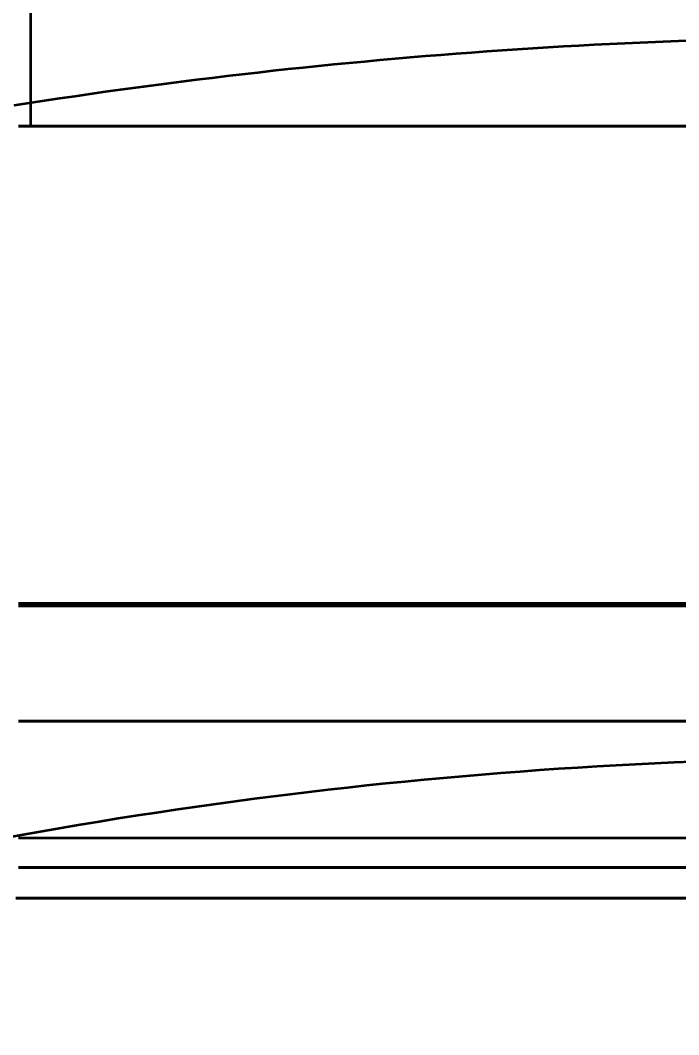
# Model space of a CAD drawing. Header units: millimetres. Extents: x 0 to 2382, y 0 to 420.
# Drawn here: x 153.105 to 155.252, y 327.016 to 330.324 of the extents above; entities that cross this region are included whole.
import ezdxf

# ---------------------------------------------------------------- set-up
doc = ezdxf.new("R2010")
doc.units = ezdxf.units.MM
doc.linetypes.add('IRAM-E-TRAZOS', pattern=[5, 4, -1])
for name, color, linetype, lineweight in [('01-VISIBLE', 7, 'CONTINUOUS', 70), ('02-OCULTA', 4, 'IRAM-E-TRAZOS', 35), ('04-COTA', 3, 'CONTINUOUS', 18)]:
    doc.layers.add(name, color=color, linetype=linetype, lineweight=lineweight)
doc.styles.add('ISO3098', font='isocpeur.ttf')
doc.dimstyles.new('FLAMA-IRAM', dxfattribs={"dimtxt": 3.5, "dimasz": 3.5, "dimexe": 2, "dimexo": 1.5, "dimgap": 1, "dimtad": 1, "dimdec": 1, "dimtxsty": 'ISO3098', "dimblk": 'IRAM_FLECHA', "dimblk1": 'IRAM_FLECHA', "dimblk2": 'IRAM_FLECHA', "dimcen": 2.5, "dimclrd": 256, "dimclre": 256, "dimclrt": 256, "dimazin": 3, "dimtfac": 1, "dimtmove": 0, "dimatfit": 3, "dimlwd": 18, "dimlwe": 18})

# ---------------------------------------------------------------- blocks, each defined once
blk = doc.blocks.new('IRAM_FLECHA')
blk.add_solid([(0, 0), (-1, 0.125), (-1, -0.125)])

msp = doc.modelspace()

# ---------------------------------------------------------------- linework, layer by layer
at = {"layer": '01-VISIBLE'}
msp.add_lwpolyline([(155.3, 328.4182), (155.25, 328.4182), (155.2, 328.4182), (155.15, 328.4182), (155.1, 328.4182), (155.05, 328.4182), (155, 328.4182), (154.95, 328.4182), (154.9, 328.4182), (154.85, 328.4182), (154.8, 328.4182), (154.75, 328.4182), (154.7, 328.4182), (154.65, 328.4182), (154.6, 328.4182), (154.55, 328.4182), (154.5, 328.4182), (154.45, 328.4182), (154.4, 328.4182), (154.35, 328.4182), (154.3, 328.4182), (154.25, 328.4182), (154.2, 328.4182), (154.15, 328.4182), (154.1, 328.4182), (154.05, 328.4182), (154, 328.4182), (153.95, 328.4182), (153.9, 328.4182), (153.85, 328.4182), (153.8, 328.4182), (153.75, 328.4182), (153.7, 328.4182), (153.65, 328.4182), (153.6, 328.4182), (153.55, 328.4182), (153.5, 328.4182), (153.45, 328.4182), (153.4, 328.4182), (153.35, 328.4182), (153.3, 328.4182), (153.25, 328.4182), (153.2, 328.4182), (153.15, 328.4182), (153.1, 328.4182)], dxfattribs=at)
at = {"layer": '02-OCULTA'}
msp.add_line((153.14, 329.9782), (153.14, 331.7382), dxfattribs=at)
for points in [[(155.2765, 330.2567), (155.2264, 330.2548), (155.1764, 330.2528), (155.1264, 330.2507), (155.0764, 330.2484), (155.0263, 330.246), (154.9763, 330.2435), (154.9263, 330.2408), (154.8763, 330.238), (154.8263, 330.2351), (154.7764, 330.232), (154.7264, 330.2288), (154.6764, 330.2254), (154.6265, 330.2219), (154.5765, 330.2183), (154.5266, 330.2145), (154.4767, 330.2106), (154.4267, 330.2066), (154.3768, 330.2024), (154.327, 330.1981), (154.2771, 330.1936), (154.2272, 330.189), (154.1774, 330.1843), (154.1275, 330.1795), (154.0777, 330.1745), (154.0279, 330.1693), (153.9781, 330.1641), (153.9283, 330.1587), (153.8785, 330.1531), (153.8288, 330.1474), (153.779, 330.1416), (153.7293, 330.1357), (153.6796, 330.1296), (153.6299, 330.1234), (153.5803, 330.117), (153.5306, 330.1105), (153.481, 330.1039), (153.4314, 330.0971), (153.3818, 330.0902), (153.3322, 330.0832), (153.2826, 330.076), (153.2331, 330.0687), (153.1836, 330.0612), (153.1341, 330.0537), (153.0846, 330.0459)], [(155.2765, 330.2567), (155.2264, 330.2548), (155.1764, 330.2528), (155.1264, 330.2507), (155.0764, 330.2484), (155.0263, 330.246), (154.9763, 330.2435), (154.9263, 330.2408), (154.8763, 330.238), (154.8263, 330.2351), (154.7764, 330.232), (154.7264, 330.2288), (154.6764, 330.2254), (154.6265, 330.2219), (154.5765, 330.2183), (154.5266, 330.2145), (154.4767, 330.2106), (154.4267, 330.2066), (154.3768, 330.2024), (154.327, 330.1981), (154.2771, 330.1936), (154.2272, 330.189), (154.1774, 330.1843), (154.1275, 330.1795), (154.0777, 330.1745), (154.0279, 330.1693), (153.9781, 330.1641), (153.9283, 330.1587), (153.8785, 330.1531), (153.8288, 330.1474), (153.779, 330.1416), (153.7293, 330.1357), (153.6796, 330.1296), (153.6299, 330.1234), (153.5803, 330.117), (153.5306, 330.1105), (153.481, 330.1039), (153.4314, 330.0971), (153.3818, 330.0902), (153.3322, 330.0832), (153.2826, 330.076), (153.2331, 330.0687), (153.1836, 330.0612), (153.1341, 330.0537), (153.0846, 330.0459)], [(155.2765, 330.2567), (155.2264, 330.2548), (155.1764, 330.2528), (155.1264, 330.2507), (155.0764, 330.2484), (155.0263, 330.246), (154.9763, 330.2435), (154.9263, 330.2408), (154.8763, 330.238), (154.8263, 330.2351), (154.7764, 330.232), (154.7264, 330.2288), (154.6764, 330.2254), (154.6265, 330.2219), (154.5765, 330.2183), (154.5266, 330.2145), (154.4767, 330.2106), (154.4267, 330.2066), (154.3768, 330.2024), (154.327, 330.1981), (154.2771, 330.1936), (154.2272, 330.189), (154.1774, 330.1843), (154.1275, 330.1795), (154.0777, 330.1745), (154.0279, 330.1693), (153.9781, 330.1641), (153.9283, 330.1587), (153.8785, 330.1531), (153.8288, 330.1474), (153.779, 330.1416), (153.7293, 330.1357), (153.6796, 330.1296), (153.6299, 330.1234), (153.5803, 330.117), (153.5306, 330.1105), (153.481, 330.1039), (153.4314, 330.0971), (153.3818, 330.0902), (153.3322, 330.0832), (153.2826, 330.076), (153.2331, 330.0687), (153.1836, 330.0612), (153.1341, 330.0537), (153.0846, 330.0459)], [(155.2765, 330.2567), (155.2264, 330.2548), (155.1764, 330.2528), (155.1264, 330.2507), (155.0764, 330.2484), (155.0263, 330.246), (154.9763, 330.2435), (154.9263, 330.2408), (154.8763, 330.238), (154.8263, 330.2351), (154.7764, 330.232), (154.7264, 330.2288), (154.6764, 330.2254), (154.6265, 330.2219), (154.5765, 330.2183), (154.5266, 330.2145), (154.4767, 330.2106), (154.4267, 330.2066), (154.3768, 330.2024), (154.327, 330.1981), (154.2771, 330.1936), (154.2272, 330.189), (154.1774, 330.1843), (154.1275, 330.1795), (154.0777, 330.1745), (154.0279, 330.1693), (153.9781, 330.1641), (153.9283, 330.1587), (153.8785, 330.1531), (153.8288, 330.1474), (153.779, 330.1416), (153.7293, 330.1357), (153.6796, 330.1296), (153.6299, 330.1234), (153.5803, 330.117), (153.5306, 330.1105), (153.481, 330.1039), (153.4314, 330.0971), (153.3818, 330.0902), (153.3322, 330.0832), (153.2826, 330.076), (153.2331, 330.0687), (153.1836, 330.0612), (153.1341, 330.0537), (153.0846, 330.0459)], [(155.3, 329.9782), (155.25, 329.9782), (155.2, 329.9782), (155.15, 329.9782), (155.1, 329.9782), (155.05, 329.9782), (155, 329.9782), (154.95, 329.9782), (154.9, 329.9782), (154.85, 329.9782), (154.8, 329.9782), (154.75, 329.9782), (154.7, 329.9782), (154.65, 329.9782), (154.6, 329.9782), (154.55, 329.9782), (154.5, 329.9782), (154.45, 329.9782), (154.4, 329.9782), (154.35, 329.9782), (154.3, 329.9782), (154.25, 329.9782), (154.2, 329.9782), (154.15, 329.9782), (154.1, 329.9782), (154.05, 329.9782), (154, 329.9782), (153.95, 329.9782), (153.9, 329.9782), (153.85, 329.9782), (153.8, 329.9782), (153.75, 329.9782), (153.7, 329.9782), (153.65, 329.9782), (153.6, 329.9782), (153.55, 329.9782), (153.5, 329.9782), (153.45, 329.9782), (153.4, 329.9782), (153.35, 329.9782), (153.3, 329.9782), (153.25, 329.9782), (153.2, 329.9782), (153.15, 329.9782), (153.1, 329.9782)], [(153.1, 329.9782), (153.15, 329.9782), (153.2, 329.9782), (153.25, 329.9782), (153.3, 329.9782), (153.35, 329.9782), (153.4, 329.9782), (153.45, 329.9782), (153.5, 329.9782), (153.55, 329.9782), (153.6, 329.9782), (153.65, 329.9782), (153.7, 329.9782), (153.75, 329.9782), (153.8, 329.9782), (153.85, 329.9782), (153.9, 329.9782), (153.95, 329.9782), (154, 329.9782), (154.05, 329.9782), (154.1, 329.9782), (154.15, 329.9782), (154.2, 329.9782), (154.25, 329.9782), (154.3, 329.9782), (154.35, 329.9782), (154.4, 329.9782), (154.45, 329.9782), (154.5, 329.9782), (154.55, 329.9782), (154.6, 329.9782), (154.65, 329.9782), (154.7, 329.9782), (154.75, 329.9782), (154.8, 329.9782), (154.85, 329.9782), (154.9, 329.9782), (154.95, 329.9782), (155, 329.9782), (155.05, 329.9782), (155.1, 329.9782), (155.15, 329.9782), (155.2, 329.9782), (155.25, 329.9782), (155.3, 329.9782)], [(155.2964, 329.9782), (155.2463, 329.9782), (155.1961, 329.9782), (155.146, 329.9782), (155.0958, 329.9782), (155.0457, 329.9782), (154.9955, 329.9782), (154.9454, 329.9782), (154.8952, 329.9782), (154.8451, 329.9782), (154.7949, 329.9782), (154.7448, 329.9782), (154.6946, 329.9782), (154.6445, 329.9782), (154.5943, 329.9782), (154.5442, 329.9782), (154.494, 329.9782), (154.4439, 329.9782), (154.3937, 329.9782), (154.3436, 329.9782), (154.2934, 329.9782), (154.2433, 329.9782), (154.1931, 329.9782), (154.143, 329.9782), (154.0928, 329.9782), (154.0427, 329.9782), (153.9925, 329.9782), (153.9424, 329.9782), (153.8922, 329.9782), (153.8421, 329.9782), (153.7919, 329.9782), (153.7418, 329.9782), (153.6916, 329.9782), (153.6415, 329.9782), (153.5913, 329.9782), (153.5412, 329.9782), (153.491, 329.9782), (153.4409, 329.9782), (153.3907, 329.9782), (153.3406, 329.9782), (153.2904, 329.9782), (153.2403, 329.9782), (153.1901, 329.9782), (153.14, 329.9782)], [(153.14, 329.9782), (153.1901, 329.9782), (153.2403, 329.9782), (153.2904, 329.9782), (153.3406, 329.9782), (153.3907, 329.9782), (153.4409, 329.9782), (153.491, 329.9782), (153.5412, 329.9782), (153.5913, 329.9782), (153.6415, 329.9782), (153.6916, 329.9782), (153.7418, 329.9782), (153.7919, 329.9782), (153.8421, 329.9782), (153.8922, 329.9782), (153.9424, 329.9782), (153.9925, 329.9782), (154.0427, 329.9782), (154.0928, 329.9782), (154.143, 329.9782), (154.1931, 329.9782), (154.2433, 329.9782), (154.2934, 329.9782), (154.3436, 329.9782), (154.3937, 329.9782), (154.4439, 329.9782), (154.494, 329.9782), (154.5442, 329.9782), (154.5943, 329.9782), (154.6445, 329.9782), (154.6946, 329.9782), (154.7448, 329.9782), (154.7949, 329.9782), (154.8451, 329.9782), (154.8952, 329.9782), (154.9454, 329.9782), (154.9955, 329.9782), (155.0457, 329.9782), (155.0958, 329.9782), (155.146, 329.9782), (155.1961, 329.9782), (155.2463, 329.9782), (155.2964, 329.9782)], [(155.3, 328.4182), (155.25, 328.4182), (155.2, 328.4182), (155.15, 328.4182), (155.1, 328.4182), (155.05, 328.4182), (155, 328.4182), (154.95, 328.4182), (154.9, 328.4182), (154.85, 328.4182), (154.8, 328.4182), (154.75, 328.4182), (154.7, 328.4182), (154.65, 328.4182), (154.6, 328.4182), (154.55, 328.4182), (154.5, 328.4182), (154.45, 328.4182), (154.4, 328.4182), (154.35, 328.4182), (154.3, 328.4182), (154.25, 328.4182), (154.2, 328.4182), (154.15, 328.4182), (154.1, 328.4182), (154.05, 328.4182), (154, 328.4182), (153.95, 328.4182), (153.9, 328.4182), (153.85, 328.4182), (153.8, 328.4182), (153.75, 328.4182), (153.7, 328.4182), (153.65, 328.4182), (153.6, 328.4182), (153.55, 328.4182), (153.5, 328.4182), (153.45, 328.4182), (153.4, 328.4182), (153.35, 328.4182), (153.3, 328.4182), (153.25, 328.4182), (153.2, 328.4182), (153.15, 328.4182), (153.1, 328.4182)], [(155.2997, 328.0382), (155.2497, 328.0382), (155.1997, 328.0382), (155.1497, 328.0382), (155.0997, 328.0382), (155.0496, 328.0382), (154.9996, 328.0382), (154.9496, 328.0382), (154.8996, 328.0382), (154.8496, 328.0382), (154.7996, 328.0382), (154.7496, 328.0382), (154.6996, 328.0382), (154.6495, 328.0382), (154.5995, 328.0382), (154.5495, 328.0382), (154.4995, 328.0382), (154.4495, 328.0382), (154.3995, 328.0382), (154.3495, 328.0382), (154.2995, 328.0382), (154.2494, 328.0382), (154.1994, 328.0382), (154.1494, 328.0382), (154.0994, 328.0382), (154.0494, 328.0382), (153.9994, 328.0382), (153.9494, 328.0382), (153.8994, 328.0382), (153.8493, 328.0382), (153.7993, 328.0382), (153.7493, 328.0382), (153.6993, 328.0382), (153.6493, 328.0382), (153.5993, 328.0382), (153.5493, 328.0382), (153.4993, 328.0382), (153.4492, 328.0382), (153.3992, 328.0382), (153.3492, 328.0382), (153.2992, 328.0382), (153.2492, 328.0382), (153.1992, 328.0382), (153.1492, 328.0382), (153.0992, 328.0382)], [(153.0992, 328.0382), (153.1492, 328.0382), (153.1992, 328.0382), (153.2492, 328.0382), (153.2992, 328.0382), (153.3492, 328.0382), (153.3992, 328.0382), (153.4492, 328.0382), (153.4993, 328.0382), (153.5493, 328.0382), (153.5993, 328.0382), (153.6493, 328.0382), (153.6993, 328.0382), (153.7493, 328.0382), (153.7993, 328.0382), (153.8493, 328.0382), (153.8994, 328.0382), (153.9494, 328.0382), (153.9994, 328.0382), (154.0494, 328.0382), (154.0994, 328.0382), (154.1494, 328.0382), (154.1994, 328.0382), (154.2494, 328.0382), (154.2995, 328.0382), (154.3495, 328.0382), (154.3995, 328.0382), (154.4495, 328.0382), (154.4995, 328.0382), (154.5495, 328.0382), (154.5995, 328.0382), (154.6495, 328.0382), (154.6996, 328.0382), (154.7496, 328.0382), (154.7996, 328.0382), (154.8496, 328.0382), (154.8996, 328.0382), (154.9496, 328.0382), (154.9996, 328.0382), (155.0496, 328.0382), (155.0997, 328.0382), (155.1497, 328.0382), (155.1997, 328.0382), (155.2497, 328.0382), (155.2997, 328.0382)], [(155.3, 328.0382), (155.25, 328.0382), (155.2, 328.0382), (155.15, 328.0382), (155.1, 328.0382), (155.05, 328.0382), (155, 328.0382), (154.95, 328.0382), (154.9, 328.0382), (154.85, 328.0382), (154.8, 328.0382), (154.75, 328.0382), (154.7, 328.0382), (154.65, 328.0382), (154.6, 328.0382), (154.55, 328.0382), (154.5, 328.0382), (154.45, 328.0382), (154.4, 328.0382), (154.35, 328.0382), (154.3, 328.0382), (154.25, 328.0382), (154.2, 328.0382), (154.15, 328.0382), (154.1, 328.0382), (154.05, 328.0382), (154, 328.0382), (153.95, 328.0382), (153.9, 328.0382), (153.85, 328.0382), (153.8, 328.0382), (153.75, 328.0382), (153.7, 328.0382), (153.65, 328.0382), (153.6, 328.0382), (153.55, 328.0382), (153.5, 328.0382), (153.45, 328.0382), (153.4, 328.0382), (153.35, 328.0382), (153.3, 328.0382), (153.25, 328.0382), (153.2, 328.0382), (153.15, 328.0382), (153.1, 328.0382)], [(153.1, 328.0382), (153.15, 328.0382), (153.2, 328.0382), (153.25, 328.0382), (153.3, 328.0382), (153.35, 328.0382), (153.4, 328.0382), (153.45, 328.0382), (153.5, 328.0382), (153.55, 328.0382), (153.6, 328.0382), (153.65, 328.0382), (153.7, 328.0382), (153.75, 328.0382), (153.8, 328.0382), (153.85, 328.0382), (153.9, 328.0382), (153.95, 328.0382), (154, 328.0382), (154.05, 328.0382), (154.1, 328.0382), (154.15, 328.0382), (154.2, 328.0382), (154.25, 328.0382), (154.3, 328.0382), (154.35, 328.0382), (154.4, 328.0382), (154.45, 328.0382), (154.5, 328.0382), (154.55, 328.0382), (154.6, 328.0382), (154.65, 328.0382), (154.7, 328.0382), (154.75, 328.0382), (154.8, 328.0382), (154.85, 328.0382), (154.9, 328.0382), (154.95, 328.0382), (155, 328.0382), (155.05, 328.0382), (155.1, 328.0382), (155.15, 328.0382), (155.2, 328.0382), (155.25, 328.0382), (155.3, 328.0382)], [(155.2673, 328.0382), (155.217, 328.0382), (155.1667, 328.0382), (155.1164, 328.0382), (155.066, 328.0382), (155.0157, 328.0382), (154.9654, 328.0382), (154.9151, 328.0382), (154.8648, 328.0382), (154.8145, 328.0382), (154.7642, 328.0382), (154.7138, 328.0382), (154.6635, 328.0382), (154.6132, 328.0382), (154.5629, 328.0382), (154.5126, 328.0382), (154.4623, 328.0382), (154.4119, 328.0382), (154.3616, 328.0382), (154.3113, 328.0382), (154.261, 328.0382), (154.2107, 328.0382), (154.1604, 328.0382), (154.1101, 328.0382), (154.0597, 328.0382), (154.0094, 328.0382), (153.9591, 328.0382), (153.9088, 328.0382), (153.8585, 328.0382), (153.8082, 328.0382), (153.7579, 328.0382), (153.7075, 328.0382), (153.6572, 328.0382), (153.6069, 328.0382), (153.5566, 328.0382), (153.5063, 328.0382), (153.456, 328.0382), (153.4057, 328.0382), (153.3553, 328.0382), (153.305, 328.0382), (153.2547, 328.0382), (153.2044, 328.0382), (153.1541, 328.0382), (153.1038, 328.0382)], [(153.1038, 328.0382), (153.1541, 328.0382), (153.2044, 328.0382), (153.2547, 328.0382), (153.305, 328.0382), (153.3553, 328.0382), (153.4057, 328.0382), (153.456, 328.0382), (153.5063, 328.0382), (153.5566, 328.0382), (153.6069, 328.0382), (153.6572, 328.0382), (153.7075, 328.0382), (153.7579, 328.0382), (153.8082, 328.0382), (153.8585, 328.0382), (153.9088, 328.0382), (153.9591, 328.0382), (154.0094, 328.0382), (154.0597, 328.0382), (154.1101, 328.0382), (154.1604, 328.0382), (154.2107, 328.0382), (154.261, 328.0382), (154.3113, 328.0382), (154.3616, 328.0382), (154.4119, 328.0382), (154.4623, 328.0382), (154.5126, 328.0382), (154.5629, 328.0382), (154.6132, 328.0382), (154.6635, 328.0382), (154.7138, 328.0382), (154.7642, 328.0382), (154.8145, 328.0382), (154.8648, 328.0382), (154.9151, 328.0382), (154.9654, 328.0382), (155.0157, 328.0382), (155.066, 328.0382), (155.1164, 328.0382), (155.1667, 328.0382), (155.217, 328.0382), (155.2673, 328.0382)], [(155.2993, 327.9059), (155.2365, 327.9033), (155.1737, 327.9004), (155.111, 327.8973), (155.0483, 327.894), (154.9855, 327.8904), (154.9228, 327.8866), (154.8601, 327.8825), (154.7975, 327.8781), (154.7348, 327.8736), (154.6722, 327.8687), (154.6096, 327.8637), (154.547, 327.8584), (154.4844, 327.8528), (154.4218, 327.847), (154.3593, 327.8409), (154.2968, 327.8346), (154.2343, 327.8281), (154.1719, 327.8213), (154.1094, 327.8142), (154.047, 327.8069), (153.9847, 327.7994), (153.9223, 327.7916), (153.86, 327.7836), (153.7977, 327.7753), (153.7355, 327.7668), (153.6733, 327.758), (153.6111, 327.749), (153.549, 327.7398), (153.4869, 327.7303), (153.4248, 327.7205), (153.3628, 327.7106), (153.3008, 327.7003), (153.2389, 327.6898), (153.177, 327.6791), (153.1151, 327.6682), (153.0533, 327.657)], [(155.2993, 327.9059), (155.2365, 327.9033), (155.1737, 327.9004), (155.111, 327.8973), (155.0483, 327.894), (154.9855, 327.8904), (154.9228, 327.8866), (154.8601, 327.8825), (154.7975, 327.8781), (154.7348, 327.8736), (154.6722, 327.8687), (154.6096, 327.8637), (154.547, 327.8584), (154.4844, 327.8528), (154.4218, 327.847), (154.3593, 327.8409), (154.2968, 327.8346), (154.2343, 327.8281), (154.1719, 327.8213), (154.1094, 327.8142), (154.047, 327.8069), (153.9847, 327.7994), (153.9223, 327.7916), (153.86, 327.7836), (153.7977, 327.7753), (153.7355, 327.7668), (153.6733, 327.758), (153.6111, 327.749), (153.549, 327.7398), (153.4869, 327.7303), (153.4248, 327.7205), (153.3628, 327.7106), (153.3008, 327.7003), (153.2389, 327.6898), (153.177, 327.6791), (153.1151, 327.6682), (153.0533, 327.657)], [(155.2993, 327.9059), (155.2365, 327.9033), (155.1737, 327.9004), (155.111, 327.8973), (155.0483, 327.894), (154.9855, 327.8904), (154.9228, 327.8866), (154.8601, 327.8825), (154.7975, 327.8781), (154.7348, 327.8736), (154.6722, 327.8687), (154.6096, 327.8637), (154.547, 327.8584), (154.4844, 327.8528), (154.4218, 327.847), (154.3593, 327.8409), (154.2968, 327.8346), (154.2343, 327.8281), (154.1719, 327.8213), (154.1094, 327.8142), (154.047, 327.8069), (153.9847, 327.7994), (153.9223, 327.7916), (153.86, 327.7836), (153.7977, 327.7753), (153.7355, 327.7668), (153.6733, 327.758), (153.6111, 327.749), (153.549, 327.7398), (153.4869, 327.7303), (153.4248, 327.7205), (153.3628, 327.7106), (153.3008, 327.7003), (153.2389, 327.6898), (153.177, 327.6791), (153.1151, 327.6682), (153.0533, 327.657)], [(155.2993, 327.9059), (155.2365, 327.9033), (155.1737, 327.9004), (155.111, 327.8973), (155.0483, 327.894), (154.9855, 327.8904), (154.9228, 327.8866), (154.8601, 327.8825), (154.7975, 327.8781), (154.7348, 327.8736), (154.6722, 327.8687), (154.6096, 327.8637), (154.547, 327.8584), (154.4844, 327.8528), (154.4218, 327.847), (154.3593, 327.8409), (154.2968, 327.8346), (154.2343, 327.8281), (154.1719, 327.8213), (154.1094, 327.8142), (154.047, 327.8069), (153.9847, 327.7994), (153.9223, 327.7916), (153.86, 327.7836), (153.7977, 327.7753), (153.7355, 327.7668), (153.6733, 327.758), (153.6111, 327.749), (153.549, 327.7398), (153.4869, 327.7303), (153.4248, 327.7205), (153.3628, 327.7106), (153.3008, 327.7003), (153.2389, 327.6898), (153.177, 327.6791), (153.1151, 327.6682), (153.0533, 327.657)], [(153.1, 327.6582), (153.15, 327.6582), (153.2, 327.6582), (153.25, 327.6582), (153.3, 327.6582), (153.35, 327.6582), (153.4, 327.6582), (153.45, 327.6582), (153.5, 327.6582), (153.55, 327.6582), (153.6, 327.6582), (153.65, 327.6582), (153.7, 327.6582), (153.75, 327.6582), (153.8, 327.6582), (153.85, 327.6582), (153.9, 327.6582), (153.95, 327.6582), (154, 327.6582), (154.05, 327.6582), (154.1, 327.6582), (154.15, 327.6582), (154.2, 327.6582), (154.25, 327.6582), (154.3, 327.6582), (154.35, 327.6582), (154.4, 327.6582), (154.45, 327.6582), (154.5, 327.6582), (154.55, 327.6582), (154.6, 327.6582), (154.65, 327.6582), (154.7, 327.6582), (154.75, 327.6582), (154.8, 327.6582), (154.85, 327.6582), (154.9, 327.6582), (154.95, 327.6582), (155, 327.6582), (155.05, 327.6582), (155.1, 327.6582), (155.15, 327.6582), (155.2, 327.6582), (155.25, 327.6582), (155.3, 327.6582)], [(153.1, 327.6582), (153.15, 327.6582), (153.2, 327.6582), (153.25, 327.6582), (153.3, 327.6582), (153.35, 327.6582), (153.4, 327.6582), (153.45, 327.6582), (153.5, 327.6582), (153.55, 327.6582), (153.6, 327.6582), (153.65, 327.6582), (153.7, 327.6582), (153.75, 327.6582), (153.8, 327.6582), (153.85, 327.6582), (153.9, 327.6582), (153.95, 327.6582), (154, 327.6582), (154.05, 327.6582), (154.1, 327.6582), (154.15, 327.6582), (154.2, 327.6582), (154.25, 327.6582), (154.3, 327.6582), (154.35, 327.6582), (154.4, 327.6582), (154.45, 327.6582), (154.5, 327.6582), (154.55, 327.6582), (154.6, 327.6582), (154.65, 327.6582), (154.7, 327.6582), (154.75, 327.6582), (154.8, 327.6582), (154.85, 327.6582), (154.9, 327.6582), (154.95, 327.6582), (155, 327.6582), (155.05, 327.6582), (155.1, 327.6582), (155.15, 327.6582), (155.2, 327.6582), (155.25, 327.6582), (155.3, 327.6582)], [(155.3, 327.561), (155.25, 327.561), (155.2, 327.561), (155.15, 327.561), (155.1, 327.561), (155.05, 327.561), (155, 327.561), (154.95, 327.561), (154.9, 327.561), (154.85, 327.561), (154.8, 327.561), (154.75, 327.561), (154.7, 327.561), (154.65, 327.561), (154.6, 327.561), (154.55, 327.561), (154.5, 327.561), (154.45, 327.561), (154.4, 327.561), (154.35, 327.561), (154.3, 327.561), (154.25, 327.561), (154.2, 327.561), (154.15, 327.561), (154.1, 327.561), (154.05, 327.561), (154, 327.561), (153.95, 327.561), (153.9, 327.561), (153.85, 327.561), (153.8, 327.561), (153.75, 327.561), (153.7, 327.561), (153.65, 327.561), (153.6, 327.561), (153.55, 327.561), (153.5, 327.561), (153.45, 327.561), (153.4, 327.561), (153.35, 327.561), (153.3, 327.561), (153.25, 327.561), (153.2, 327.561), (153.15, 327.561), (153.1, 327.561)], [(153.1, 327.561), (153.15, 327.561), (153.2, 327.561), (153.25, 327.561), (153.3, 327.561), (153.35, 327.561), (153.4, 327.561), (153.45, 327.561), (153.5, 327.561), (153.55, 327.561), (153.6, 327.561), (153.65, 327.561), (153.7, 327.561), (153.75, 327.561), (153.8, 327.561), (153.85, 327.561), (153.9, 327.561), (153.95, 327.561), (154, 327.561), (154.05, 327.561), (154.1, 327.561), (154.15, 327.561), (154.2, 327.561), (154.25, 327.561), (154.3, 327.561), (154.35, 327.561), (154.4, 327.561), (154.45, 327.561), (154.5, 327.561), (154.55, 327.561), (154.6, 327.561), (154.65, 327.561), (154.7, 327.561), (154.75, 327.561), (154.8, 327.561), (154.85, 327.561), (154.9, 327.561), (154.95, 327.561), (155, 327.561), (155.05, 327.561), (155.1, 327.561), (155.15, 327.561), (155.2, 327.561), (155.25, 327.561), (155.3, 327.561)], [(155.2967, 327.461), (155.2465, 327.461), (155.1964, 327.461), (155.1463, 327.461), (155.0961, 327.461), (155.046, 327.461), (154.9958, 327.461), (154.9457, 327.461), (154.8956, 327.461), (154.8454, 327.461), (154.7953, 327.461), (154.7451, 327.461), (154.695, 327.461), (154.6449, 327.461), (154.5947, 327.461), (154.5446, 327.461), (154.4944, 327.461), (154.4443, 327.461), (154.3942, 327.461), (154.344, 327.461), (154.2939, 327.461), (154.2438, 327.461), (154.1936, 327.461), (154.1435, 327.461), (154.0933, 327.461), (154.0432, 327.461), (153.9931, 327.461), (153.9429, 327.461), (153.8928, 327.461), (153.8426, 327.461), (153.7925, 327.461), (153.7424, 327.461), (153.6922, 327.461), (153.6421, 327.461), (153.5919, 327.461), (153.5418, 327.461), (153.4917, 327.461), (153.4415, 327.461), (153.3914, 327.461), (153.3413, 327.461), (153.2911, 327.461), (153.241, 327.461), (153.1908, 327.461), (153.1407, 327.461), (153.0906, 327.461)], [(153.0906, 327.461), (153.1407, 327.461), (153.1908, 327.461), (153.241, 327.461), (153.2911, 327.461), (153.3413, 327.461), (153.3914, 327.461), (153.4415, 327.461), (153.4917, 327.461), (153.5418, 327.461), (153.5919, 327.461), (153.6421, 327.461), (153.6922, 327.461), (153.7424, 327.461), (153.7925, 327.461), (153.8426, 327.461), (153.8928, 327.461), (153.9429, 327.461), (153.9931, 327.461), (154.0432, 327.461), (154.0933, 327.461), (154.1435, 327.461), (154.1936, 327.461), (154.2438, 327.461), (154.2939, 327.461), (154.344, 327.461), (154.3942, 327.461), (154.4443, 327.461), (154.4944, 327.461), (154.5446, 327.461), (154.5947, 327.461), (154.6449, 327.461), (154.695, 327.461), (154.7451, 327.461), (154.7953, 327.461), (154.8454, 327.461), (154.8956, 327.461), (154.9457, 327.461), (154.9958, 327.461), (155.046, 327.461), (155.0961, 327.461), (155.1463, 327.461), (155.1964, 327.461), (155.2465, 327.461), (155.2967, 327.461)], [(155.2997, 327.461), (155.2497, 327.461), (155.1997, 327.461), (155.1497, 327.461), (155.0997, 327.461), (155.0496, 327.461), (154.9996, 327.461), (154.9496, 327.461), (154.8996, 327.461), (154.8496, 327.461), (154.7996, 327.461), (154.7496, 327.461), (154.6996, 327.461), (154.6495, 327.461), (154.5995, 327.461), (154.5495, 327.461), (154.4995, 327.461), (154.4495, 327.461), (154.3995, 327.461), (154.3495, 327.461), (154.2995, 327.461), (154.2494, 327.461), (154.1994, 327.461), (154.1494, 327.461), (154.0994, 327.461), (154.0494, 327.461), (153.9994, 327.461), (153.9494, 327.461), (153.8994, 327.461), (153.8493, 327.461), (153.7993, 327.461), (153.7493, 327.461), (153.6993, 327.461), (153.6493, 327.461), (153.5993, 327.461), (153.5493, 327.461), (153.4993, 327.461), (153.4492, 327.461), (153.3992, 327.461), (153.3492, 327.461), (153.2992, 327.461), (153.2492, 327.461), (153.1992, 327.461), (153.1492, 327.461), (153.0992, 327.461)], [(153.0992, 327.461), (153.1492, 327.461), (153.1992, 327.461), (153.2492, 327.461), (153.2992, 327.461), (153.3492, 327.461), (153.3992, 327.461), (153.4492, 327.461), (153.4993, 327.461), (153.5493, 327.461), (153.5993, 327.461), (153.6493, 327.461), (153.6993, 327.461), (153.7493, 327.461), (153.7993, 327.461), (153.8493, 327.461), (153.8994, 327.461), (153.9494, 327.461), (153.9994, 327.461), (154.0494, 327.461), (154.0994, 327.461), (154.1494, 327.461), (154.1994, 327.461), (154.2494, 327.461), (154.2995, 327.461), (154.3495, 327.461), (154.3995, 327.461), (154.4495, 327.461), (154.4995, 327.461), (154.5495, 327.461), (154.5995, 327.461), (154.6495, 327.461), (154.6996, 327.461), (154.7496, 327.461), (154.7996, 327.461), (154.8496, 327.461), (154.8996, 327.461), (154.9496, 327.461), (154.9996, 327.461), (155.0496, 327.461), (155.0997, 327.461), (155.1497, 327.461), (155.1997, 327.461), (155.2497, 327.461), (155.2997, 327.461)]]:
    msp.add_lwpolyline(points, dxfattribs=at)

# ---------------------------------------------------------------- dimensions: what is measured, and where the dimension line sits
at = {"layer": '04-COTA'}
msp.add_linear_dim(base=(113, 210), p1=(137, 210), p2=(153.5, 331.7382), angle=90, dimstyle='FLAMA-IRAM', override={"dimlfac": 10}, dxfattribs=at).render()

doc.saveas('drawing.dxf')
